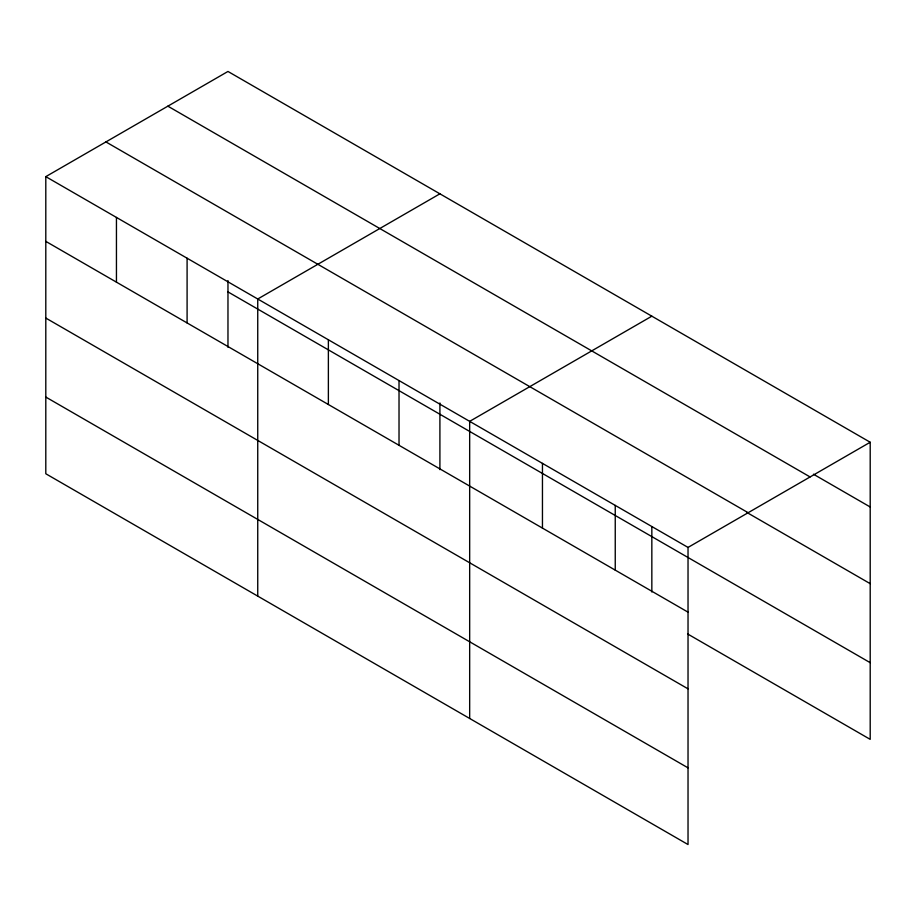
<?xml version="1.0" encoding="UTF-8"?>
<svg xmlns="http://www.w3.org/2000/svg" width="916" height="916" viewBox="0 0 916 916"><rect width="100%" height="100%" fill="white"/><g stroke="black" fill="none" stroke-linecap="round" stroke-linejoin="round"><path stroke-width="1.37" d="M688.03 688.843L688.03 547.425L45.8 176.639L45.8 473.755L688.03 844.541L688.03 688.843L45.8 318.058M687.618 633.952L870.2 739.361L870.2 442.245L227.97 71.459L45.8 176.639M439.909 193.814L257.74 298.994L257.74 596.11M651.848 316.18L469.668 421.36L469.668 718.476M688.03 547.425L870.2 442.245M813.454 474.213L870.2 506.983M167.857 106.164L810.087 476.95M105.913 141.923L748.143 512.72M746.838 512.445L870.2 583.664M227.97 291.895L870.2 662.68M45.8 241.366L688.03 612.151M45.8 397.063L688.03 767.848M651.837 526.734L651.837 591.999M615.243 505.403L615.243 570.13M542.455 463.382L542.455 528.108M439.909 402.96L439.909 469.633M399.021 380.564L399.021 445.302M328.375 339.779L328.375 404.517M227.97 280.605L227.97 347.279M187.093 258.209L187.093 322.936M116.447 217.424L116.447 282.151"/></g></svg>
